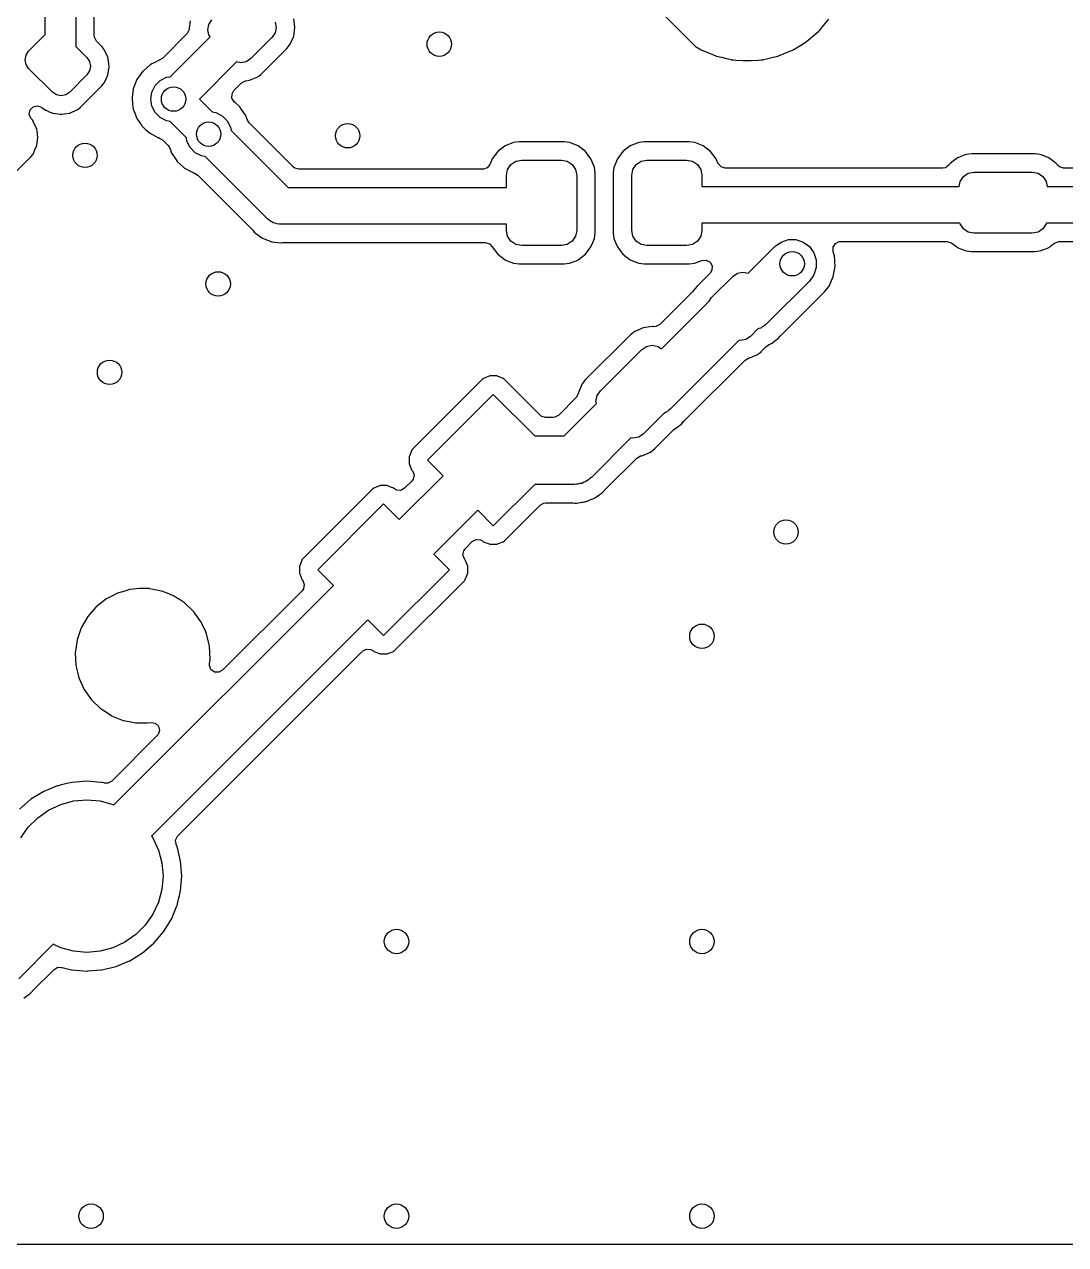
# Model space of a CAD drawing. Extents: x 4.14 to 8.85, y -5.31 to -1.77.
# Drawn here: x 5.075 to 5.746, y -5.314 to -4.527 of the extents above; entities that cross this region are included whole.
import ezdxf

# ---------------------------------------------------------------- set-up
doc = ezdxf.new("R2010")
doc.units = 0
doc.header["$MEASUREMENT"] = 0
doc.layers.add('BLACK', color=7, linetype='CONTINUOUS')

msp = doc.modelspace()

# ---------------------------------------------------------------- linework, layer by layer
at = {"layer": 'BLACK', "linetype": 'CONTINUOUS'}
for p, q in [((5.08858, -4.53309), (5.08858, -4.48949)), ((5.10827, -4.49282), (5.10827, -4.54085)), ((5.1201, -4.5339), (5.1201, -4.50399)), ((5.18201, -4.52441), (5.18139, -4.52897)), ((5.19394, -4.52663), (5.19586, -4.52376)), ((5.24946, -4.52863), (5.24869, -4.52301)), ((5.48516, -4.51825), (5.50775, -4.54084)), ((5.58919, -4.52863), (5.59373, -4.52331)), ((5.17985, -4.53278), (5.16424, -4.54839)), ((5.18011, -4.5325), (5.17985, -4.53278)), ((5.18125, -4.52995), (5.18011, -4.5325)), ((5.18139, -4.52897), (5.18125, -4.52995)), ((5.19327, -4.53002), (5.19394, -4.52663)), ((5.19394, -4.53341), (5.19327, -4.53002)), ((5.23676, -4.53202), (5.23484, -4.53489)), ((5.23676, -4.52524), (5.23743, -4.52863)), ((5.23743, -4.52863), (5.23676, -4.53202)), ((5.24869, -4.53425), (5.24946, -4.52863)), ((5.57931, -4.53773), (5.58709, -4.53109)), ((5.58709, -4.53109), (5.58751, -4.5306)), ((5.58751, -4.5306), (5.5889, -4.52897)), ((5.5889, -4.52897), (5.58919, -4.52863)), ((5.07784, -4.54383), (5.08858, -4.53309)), ((5.12021, -4.53495), (5.1201, -4.5339)), ((5.12155, -4.5374), (5.12021, -4.53495)), ((5.12511, -4.54096), (5.12155, -4.5374)), ((5.16896, -4.5604), (5.19475, -4.53461)), ((5.19475, -4.53461), (5.19394, -4.53341)), ((5.23484, -4.53489), (5.22092, -4.54881)), ((5.24434, -4.54212), (5.24644, -4.53945)), ((5.24644, -4.53945), (5.24666, -4.53894)), ((5.24666, -4.53894), (5.24746, -4.53708)), ((5.24746, -4.53708), (5.24855, -4.53456)), ((5.24855, -4.53456), (5.24869, -4.53425)), ((5.50775, -4.54084), (5.50816, -4.54109)), ((5.57384, -4.54109), (5.57912, -4.53785)), ((5.57912, -4.53785), (5.57931, -4.53773)), ((5.57912, -4.53785), (5.57912, -4.53785)), ((5.07554, -4.5494), (5.07614, -4.54639)), ((5.07614, -4.54639), (5.07784, -4.54383)), ((5.10827, -4.54085), (5.11543, -4.54801)), ((5.11543, -4.54801), (5.11713, -4.55056)), ((5.12519, -4.54107), (5.12511, -4.54096)), ((5.12588, -4.54193), (5.12519, -4.54107)), ((5.12519, -4.54107), (5.12519, -4.54107)), ((5.1264, -4.54256), (5.12588, -4.54193)), ((5.12663, -4.54285), (5.1264, -4.54256)), ((5.12868, -4.54737), (5.12663, -4.54285)), ((5.12882, -4.54767), (5.12868, -4.54737)), ((5.12896, -4.54799), (5.12882, -4.54767)), ((5.129, -4.54826), (5.12896, -4.54799)), ((5.12902, -4.5484), (5.129, -4.54826)), ((5.12942, -4.5512), (5.12902, -4.5484)), ((5.12902, -4.5484), (5.12902, -4.5484)), ((5.16424, -4.54839), (5.16246, -4.54953)), ((5.22815, -4.55832), (5.24434, -4.54212)), ((5.50816, -4.54109), (5.51141, -4.54308)), ((5.51141, -4.54308), (5.52086, -4.54699)), ((5.52086, -4.54699), (5.52108, -4.54704)), ((5.52108, -4.54704), (5.52108, -4.54704)), ((5.52108, -4.54704), (5.52434, -4.54783)), ((5.52434, -4.54783), (5.52845, -4.54881)), ((5.55355, -4.54881), (5.55766, -4.54783)), ((5.55766, -4.54783), (5.56092, -4.54704)), ((5.56092, -4.54704), (5.56114, -4.54699)), ((5.56092, -4.54704), (5.56092, -4.54704)), ((5.56114, -4.54699), (5.57059, -4.54308)), ((5.57059, -4.54308), (5.57384, -4.54109)), ((5.07614, -4.55241), (5.07554, -4.5494)), ((5.07784, -4.55497), (5.07614, -4.55241)), ((5.09315, -4.57028), (5.07784, -4.55497)), ((5.11713, -4.55056), (5.11773, -4.55358)), ((5.11773, -4.55358), (5.11713, -4.55659)), ((5.12896, -4.55916), (5.12949, -4.55547)), ((5.12945, -4.55141), (5.12942, -4.5512)), ((5.12963, -4.55265), (5.12945, -4.55141)), ((5.12949, -4.55547), (5.12971, -4.55393)), ((5.12976, -4.55358), (5.12963, -4.55265)), ((5.12971, -4.55393), (5.12976, -4.55358)), ((5.15609, -4.55274), (5.15158, -4.55668)), ((5.1562, -4.55265), (5.15609, -4.55274)), ((5.15731, -4.55208), (5.1562, -4.55265)), ((5.15871, -4.55135), (5.15731, -4.55208)), ((5.16192, -4.54969), (5.15871, -4.55135)), ((5.16221, -4.54962), (5.16192, -4.54969)), ((5.16226, -4.54961), (5.16221, -4.54962)), ((5.16221, -4.54962), (5.16221, -4.54962)), ((5.16229, -4.54959), (5.16226, -4.54961)), ((5.16246, -4.54953), (5.16229, -4.54959)), ((5.21191, -4.55086), (5.18796, -4.5748)), ((5.21465, -4.55141), (5.21191, -4.55086)), ((5.21804, -4.55073), (5.21465, -4.55141)), ((5.22092, -4.54881), (5.21804, -4.55073)), ((5.52845, -4.54881), (5.53058, -4.54933)), ((5.53058, -4.54933), (5.53058, -4.54933)), ((5.53058, -4.54933), (5.53061, -4.54933)), ((5.53061, -4.54933), (5.53061, -4.54933)), ((5.53061, -4.54933), (5.53078, -4.54937)), ((5.53078, -4.54937), (5.5308, -4.54938)), ((5.5308, -4.54938), (5.53103, -4.5494)), ((5.53103, -4.5494), (5.53103, -4.5494)), ((5.53103, -4.5494), (5.53203, -4.54948)), ((5.53203, -4.54948), (5.53366, -4.5496)), ((5.53366, -4.5496), (5.53835, -4.54997)), ((5.53835, -4.54997), (5.53835, -4.54997)), ((5.53835, -4.54997), (5.53845, -4.54998)), ((5.53845, -4.54998), (5.54355, -4.54998)), ((5.54355, -4.54998), (5.54365, -4.54997)), ((5.54365, -4.54997), (5.54834, -4.5496)), ((5.54365, -4.54997), (5.54365, -4.54997)), ((5.54834, -4.5496), (5.54997, -4.54948)), ((5.54997, -4.54948), (5.55097, -4.5494)), ((5.55097, -4.5494), (5.5512, -4.54938)), ((5.55097, -4.5494), (5.55097, -4.5494)), ((5.5512, -4.54938), (5.55122, -4.54937)), ((5.55122, -4.54937), (5.55139, -4.54933)), ((5.55139, -4.54933), (5.55139, -4.54933)), ((5.55139, -4.54933), (5.55142, -4.54933)), ((5.55142, -4.54933), (5.55355, -4.54881)), ((5.55142, -4.54933), (5.55142, -4.54933)), ((5.11543, -4.55914), (5.10429, -4.57028)), ((5.11713, -4.55659), (5.11543, -4.55914)), ((5.12511, -4.56619), (5.12663, -4.5643)), ((5.12663, -4.5643), (5.12735, -4.56272)), ((5.12735, -4.56272), (5.12832, -4.56058)), ((5.12832, -4.56058), (5.1284, -4.56041)), ((5.1284, -4.56041), (5.12896, -4.55916)), ((5.14765, -4.56214), (5.14531, -4.56814)), ((5.15135, -4.55688), (5.14765, -4.56214)), ((5.15158, -4.55668), (5.15135, -4.55688)), ((5.15932, -4.56613), (5.16258, -4.56286)), ((5.16258, -4.56286), (5.1667, -4.56076)), ((5.1667, -4.56076), (5.16896, -4.5604)), ((5.21019, -4.56931), (5.21511, -4.56439)), ((5.21511, -4.56439), (5.21756, -4.56305)), ((5.21756, -4.56305), (5.21794, -4.56298)), ((5.21794, -4.56298), (5.22027, -4.56266)), ((5.22027, -4.56266), (5.22547, -4.56041)), ((5.22547, -4.56041), (5.22584, -4.56013)), ((5.22584, -4.56013), (5.2272, -4.55906)), ((5.2272, -4.55906), (5.22801, -4.55842)), ((5.22801, -4.55842), (5.22815, -4.55832)), ((5.09571, -4.57199), (5.09315, -4.57028)), ((5.09872, -4.57259), (5.09571, -4.57199)), ((5.10173, -4.57199), (5.09872, -4.57259)), ((5.10429, -4.57028), (5.10173, -4.57199)), ((5.11678, -4.57452), (5.12511, -4.56619)), ((5.14527, -4.56844), (5.14458, -4.57367)), ((5.14531, -4.56814), (5.14527, -4.56844)), ((5.1565, -4.5748), (5.15722, -4.57024)), ((5.15722, -4.57024), (5.15932, -4.56613)), ((5.20892, -4.57415), (5.20896, -4.57135)), ((5.20896, -4.57135), (5.21019, -4.56931)), ((5.07878, -4.58178), (5.08069, -4.57974)), ((5.08069, -4.57974), (5.0834, -4.57905)), ((5.0834, -4.57905), (5.08605, -4.57993)), ((5.08605, -4.57993), (5.08632, -4.58014)), ((5.08632, -4.58014), (5.088, -4.58148)), ((5.10973, -4.58125), (5.11134, -4.57996)), ((5.11134, -4.57996), (5.11678, -4.57452)), ((5.14458, -4.57367), (5.14447, -4.57452)), ((5.14447, -4.57452), (5.14451, -4.57487)), ((5.14451, -4.57487), (5.14508, -4.58006)), ((5.14508, -4.58006), (5.14518, -4.58092)), ((5.15722, -4.57937), (5.1565, -4.5748)), ((5.15932, -4.58348), (5.15722, -4.57937)), ((5.18796, -4.5748), (5.1962, -4.58304)), ((5.2104, -4.57652), (5.20892, -4.57415)), ((5.21111, -4.57716), (5.2104, -4.57652)), ((5.21349, -4.57927), (5.21111, -4.57716)), ((5.21111, -4.57716), (5.21111, -4.57716)), ((5.21381, -4.57956), (5.21349, -4.57927)), ((5.21399, -4.57972), (5.21381, -4.57956)), ((5.21416, -4.57997), (5.21399, -4.57972)), ((5.21419, -4.58002), (5.21416, -4.57997)), ((5.21416, -4.57997), (5.21416, -4.57997)), ((5.21429, -4.58016), (5.21419, -4.58002)), ((5.21663, -4.58357), (5.21429, -4.58016)), ((5.07828, -4.58453), (5.07878, -4.58178)), ((5.07935, -4.58711), (5.07828, -4.58453)), ((5.08009, -4.58804), (5.07935, -4.58711)), ((5.08069, -4.58878), (5.08009, -4.58804)), ((5.088, -4.58148), (5.08828, -4.58161)), ((5.08828, -4.58161), (5.08828, -4.58161)), ((5.08828, -4.58161), (5.08885, -4.58187)), ((5.08885, -4.58187), (5.08885, -4.58187)), ((5.08885, -4.58187), (5.08908, -4.58198)), ((5.08908, -4.58198), (5.09072, -4.58272)), ((5.09072, -4.58272), (5.09313, -4.58382)), ((5.09313, -4.58382), (5.09348, -4.58387)), ((5.09348, -4.58387), (5.09348, -4.58387)), ((5.09348, -4.58387), (5.09355, -4.58388)), ((5.09355, -4.58388), (5.09355, -4.58388)), ((5.09355, -4.58388), (5.09809, -4.58453)), ((5.09809, -4.58453), (5.09837, -4.58457)), ((5.09837, -4.58457), (5.09872, -4.58462)), ((5.09872, -4.58462), (5.09914, -4.58456)), ((5.09914, -4.58456), (5.1039, -4.58388)), ((5.1039, -4.58388), (5.10396, -4.58387)), ((5.1039, -4.58388), (5.1039, -4.58388)), ((5.10396, -4.58387), (5.10431, -4.58382)), ((5.10396, -4.58387), (5.10396, -4.58387)), ((5.10431, -4.58382), (5.10645, -4.58285)), ((5.10645, -4.58285), (5.10671, -4.58273)), ((5.10671, -4.58273), (5.10945, -4.58148)), ((5.10945, -4.58148), (5.10973, -4.58125)), ((5.14518, -4.58092), (5.1453, -4.58125)), ((5.1453, -4.58125), (5.1453, -4.58125)), ((5.1453, -4.58125), (5.14645, -4.58438)), ((5.14645, -4.58438), (5.14712, -4.58622)), ((5.14712, -4.58622), (5.14739, -4.58697)), ((5.14739, -4.58697), (5.14755, -4.5872)), ((5.14755, -4.5872), (5.14759, -4.58726)), ((5.14759, -4.58726), (5.15058, -4.59171)), ((5.16258, -4.58675), (5.15932, -4.58348)), ((5.1667, -4.58884), (5.16258, -4.58675)), ((5.1962, -4.58304), (5.19846, -4.5834)), ((5.19846, -4.5834), (5.20258, -4.5855)), ((5.20258, -4.5855), (5.20584, -4.58876)), ((5.21746, -4.58476), (5.21663, -4.58357)), ((5.21764, -4.58503), (5.21746, -4.58476)), ((5.21798, -4.58592), (5.21764, -4.58503)), ((5.21891, -4.5884), (5.21798, -4.58592)), ((5.08082, -4.58907), (5.08069, -4.58878)), ((5.08108, -4.58964), (5.08082, -4.58907)), ((5.08082, -4.58907), (5.08082, -4.58907)), ((5.0828, -4.59341), (5.08108, -4.58964)), ((5.08108, -4.58964), (5.08108, -4.58964)), ((5.08303, -4.59392), (5.0828, -4.59341)), ((5.08308, -4.59426), (5.08303, -4.59392)), ((5.08309, -4.59434), (5.08308, -4.59426)), ((5.08324, -4.59536), (5.08309, -4.59434)), ((5.08309, -4.59434), (5.08309, -4.59434)), ((5.08357, -4.59769), (5.08324, -4.59536)), ((5.15058, -4.59171), (5.15081, -4.59206)), ((5.15081, -4.59206), (5.15081, -4.59206)), ((5.15081, -4.59206), (5.15091, -4.59221)), ((5.15091, -4.59221), (5.15098, -4.59231)), ((5.15098, -4.59231), (5.15124, -4.59255)), ((5.15124, -4.59255), (5.15124, -4.59255)), ((5.15124, -4.59255), (5.15345, -4.59456)), ((5.15345, -4.59456), (5.15434, -4.59536)), ((5.15434, -4.59536), (5.15574, -4.59664)), ((5.16896, -4.5892), (5.1667, -4.58884)), ((5.1795, -4.59975), (5.16896, -4.5892)), ((5.20584, -4.58876), (5.20794, -4.59288)), ((5.20794, -4.59288), (5.2083, -4.59514)), ((5.2083, -4.59514), (5.24505, -4.63189)), ((5.22005, -4.59015), (5.21891, -4.5884)), ((5.2485, -4.61861), (5.22005, -4.59015)), ((5.08311, -4.60456), (5.08378, -4.59986)), ((5.08383, -4.59951), (5.08357, -4.59769)), ((5.08378, -4.59986), (5.08383, -4.59951)), ((5.15574, -4.59664), (5.15768, -4.59769)), ((5.15768, -4.59769), (5.16113, -4.59957)), ((5.16113, -4.59957), (5.16114, -4.59957)), ((5.16114, -4.59957), (5.1614, -4.59971)), ((5.1614, -4.59971), (5.16169, -4.59979)), ((5.16169, -4.59979), (5.16169, -4.59979)), ((5.16169, -4.59979), (5.16191, -4.59985)), ((5.16191, -4.59985), (5.16204, -4.59992)), ((5.16204, -4.59992), (5.16207, -4.59993)), ((5.16207, -4.59993), (5.16207, -4.59994)), ((5.16207, -4.59994), (5.16416, -4.60114)), ((5.16416, -4.60114), (5.16775, -4.60473)), ((5.17986, -4.602), (5.1795, -4.59975)), ((5.18195, -4.60612), (5.17986, -4.602)), ((5.38882, -4.60342), (5.38493, -4.60496)), ((5.38932, -4.60322), (5.38882, -4.60342)), ((5.39045, -4.60277), (5.38932, -4.60322)), ((5.39399, -4.60234), (5.39045, -4.60277)), ((5.42294, -4.60234), (5.39399, -4.60234)), ((5.42648, -4.60277), (5.42294, -4.60234)), ((5.432, -4.60496), (5.42648, -4.60277)), ((5.47116, -4.60277), (5.46564, -4.60496)), ((5.47469, -4.60234), (5.47116, -4.60277)), ((5.50365, -4.60234), (5.47469, -4.60234)), ((5.50719, -4.60277), (5.50365, -4.60234)), ((5.51271, -4.60496), (5.50719, -4.60277)), ((5.07918, -4.61212), (5.08069, -4.61024)), ((5.08069, -4.61024), (5.08112, -4.6093)), ((5.08112, -4.6093), (5.08156, -4.60834)), ((5.08156, -4.60834), (5.08171, -4.608)), ((5.08171, -4.608), (5.083, -4.60517)), ((5.083, -4.60517), (5.08303, -4.6051)), ((5.08303, -4.6051), (5.08308, -4.60476)), ((5.08308, -4.60476), (5.0831, -4.60459)), ((5.0831, -4.60459), (5.08311, -4.60456)), ((5.16775, -4.60473), (5.1689, -4.60653)), ((5.1689, -4.60653), (5.16897, -4.60672)), ((5.16897, -4.60672), (5.16906, -4.60695)), ((5.16906, -4.60695), (5.16946, -4.60806)), ((5.16946, -4.60806), (5.16957, -4.60834)), ((5.16957, -4.60834), (5.17003, -4.6096)), ((5.17003, -4.6096), (5.17019, -4.60985)), ((5.17019, -4.60985), (5.17019, -4.60985)), ((5.17019, -4.60985), (5.17072, -4.61064)), ((5.17072, -4.61064), (5.17293, -4.61392)), ((5.18522, -4.60939), (5.18195, -4.60612)), ((5.18934, -4.61148), (5.18522, -4.60939)), ((5.19159, -4.61184), (5.18934, -4.61148)), ((5.3802, -4.60855), (5.37661, -4.61328)), ((5.38493, -4.60496), (5.3802, -4.60855)), ((5.43673, -4.60855), (5.432, -4.60496)), ((5.44032, -4.61328), (5.43673, -4.60855)), ((5.46091, -4.60855), (5.45732, -4.61328)), ((5.46564, -4.60496), (5.46091, -4.60855)), ((5.51744, -4.60855), (5.51271, -4.60496)), ((5.52103, -4.61328), (5.51744, -4.60855)), ((5.68092, -4.61097), (5.67912, -4.61168)), ((5.68208, -4.61051), (5.68092, -4.61097)), ((5.68562, -4.61008), (5.68208, -4.61051)), ((5.72638, -4.61008), (5.68562, -4.61008)), ((5.72992, -4.61051), (5.72638, -4.61008)), ((5.73108, -4.61097), (5.72992, -4.61051)), ((5.73288, -4.61168), (5.73108, -4.61097)), ((5.0654, -4.6259), (5.07918, -4.61212)), ((5.17293, -4.61392), (5.17362, -4.61495)), ((5.17362, -4.61495), (5.17388, -4.61518)), ((5.17388, -4.61518), (5.17388, -4.61518)), ((5.17388, -4.61518), (5.17579, -4.61692)), ((5.17579, -4.61692), (5.17764, -4.61861)), ((5.17764, -4.61861), (5.17838, -4.61928)), ((5.17838, -4.61928), (5.1808, -4.62059)), ((5.23181, -4.65205), (5.19159, -4.61184)), ((5.24932, -4.61927), (5.2485, -4.61861)), ((5.252, -4.62006), (5.24932, -4.61927)), ((5.37345, -4.61913), (5.37093, -4.61994)), ((5.37517, -4.61692), (5.37345, -4.61913)), ((5.37535, -4.61645), (5.37517, -4.61692)), ((5.37661, -4.61328), (5.37535, -4.61645)), ((5.38658, -4.62025), (5.38871, -4.61706)), ((5.38871, -4.61706), (5.3919, -4.61492)), ((5.3919, -4.61492), (5.39567, -4.61417)), ((5.39567, -4.61417), (5.42126, -4.61417)), ((5.42126, -4.61417), (5.42503, -4.61492)), ((5.42503, -4.61492), (5.42822, -4.61706)), ((5.42822, -4.61706), (5.43035, -4.62025)), ((5.44251, -4.6188), (5.44032, -4.61328)), ((5.44293, -4.62233), (5.44251, -4.6188)), ((5.45513, -4.6188), (5.4547, -4.62233)), ((5.45521, -4.61861), (5.45513, -4.6188)), ((5.45529, -4.61841), (5.45521, -4.61861)), ((5.45668, -4.61489), (5.45529, -4.61841)), ((5.45732, -4.61328), (5.45668, -4.61489)), ((5.46728, -4.62025), (5.46942, -4.61706)), ((5.46942, -4.61706), (5.47261, -4.61492)), ((5.47261, -4.61492), (5.47638, -4.61417)), ((5.47638, -4.61417), (5.50197, -4.61417)), ((5.50197, -4.61417), (5.50574, -4.61492)), ((5.50574, -4.61492), (5.50893, -4.61706)), ((5.50893, -4.61706), (5.51106, -4.62025)), ((5.52197, -4.61565), (5.52103, -4.61328)), ((5.52214, -4.61608), (5.52197, -4.61565)), ((5.52197, -4.61565), (5.52197, -4.61565)), ((5.5222, -4.61622), (5.52214, -4.61608)), ((5.52232, -4.61637), (5.5222, -4.61622)), ((5.52234, -4.61643), (5.52232, -4.61637)), ((5.52245, -4.61653), (5.52234, -4.61643)), ((5.52413, -4.61857), (5.52245, -4.61653)), ((5.52681, -4.61936), (5.52413, -4.61857)), ((5.66704, -4.61936), (5.52681, -4.61936)), ((5.66874, -4.61906), (5.66704, -4.61936)), ((5.67099, -4.6174), (5.66874, -4.61906)), ((5.67126, -4.61704), (5.67099, -4.6174)), ((5.67159, -4.61661), (5.67126, -4.61704)), ((5.67126, -4.61704), (5.67126, -4.61704)), ((5.67183, -4.61629), (5.67159, -4.61661)), ((5.67656, -4.6127), (5.67183, -4.61629)), ((5.6778, -4.6122), (5.67656, -4.6127)), ((5.67912, -4.61168), (5.6778, -4.6122)), ((5.7342, -4.6122), (5.73288, -4.61168)), ((5.73544, -4.6127), (5.7342, -4.6122)), ((5.74017, -4.61629), (5.73544, -4.6127)), ((5.74041, -4.61661), (5.74017, -4.61629)), ((5.74074, -4.61704), (5.74041, -4.61661)), ((5.74101, -4.6174), (5.74074, -4.61704)), ((5.74074, -4.61704), (5.74074, -4.61704)), ((5.74228, -4.61857), (5.74101, -4.6174)), ((5.74496, -4.61936), (5.74228, -4.61857)), ((5.78599, -4.61936), (5.74496, -4.61936)), ((5.1808, -4.62059), (5.18377, -4.62221)), ((5.18377, -4.62221), (5.18377, -4.62221)), ((5.18377, -4.62221), (5.18404, -4.62235)), ((5.18404, -4.62235), (5.18433, -4.62243)), ((5.18433, -4.62243), (5.18433, -4.62243)), ((5.18433, -4.62243), (5.18455, -4.62248)), ((5.18455, -4.62248), (5.18468, -4.62256)), ((5.18468, -4.62256), (5.18471, -4.62257)), ((5.18471, -4.62257), (5.1847, -4.62257)), ((5.1847, -4.62257), (5.1868, -4.62377)), ((5.1868, -4.62377), (5.22211, -4.65909)), ((5.37055, -4.62006), (5.252, -4.62006)), ((5.37073, -4.62), (5.37055, -4.62006)), ((5.37079, -4.62), (5.37073, -4.62)), ((5.37093, -4.61994), (5.37079, -4.62)), ((5.38583, -4.62402), (5.38658, -4.62025)), ((5.38583, -4.63189), (5.38583, -4.62402)), ((5.43035, -4.62025), (5.4311, -4.62402)), ((5.4311, -4.62402), (5.4311, -4.65945)), ((5.44293, -4.66113), (5.44293, -4.62233)), ((5.4547, -4.62233), (5.4547, -4.66113)), ((5.46654, -4.62402), (5.46728, -4.62025)), ((5.46654, -4.65945), (5.46654, -4.62402)), ((5.51106, -4.62025), (5.51181, -4.62402)), ((5.51181, -4.62402), (5.51181, -4.63119)), ((5.67821, -4.62799), (5.68034, -4.6248)), ((5.68034, -4.6248), (5.68353, -4.62266)), ((5.68353, -4.62266), (5.6873, -4.62191)), ((5.6873, -4.62191), (5.7247, -4.62191)), ((5.7247, -4.62191), (5.72847, -4.62266)), ((5.72847, -4.62266), (5.73166, -4.6248)), ((5.73166, -4.6248), (5.73379, -4.62799)), ((5.24505, -4.63189), (5.38583, -4.63189)), ((5.51181, -4.63119), (5.67757, -4.63119)), ((5.67757, -4.63119), (5.67821, -4.62799)), ((5.73379, -4.62799), (5.73443, -4.63119)), ((5.73443, -4.63119), (5.80026, -4.63119)), ((5.23289, -4.65279), (5.23181, -4.65205)), ((5.23385, -4.65368), (5.23289, -4.65279)), ((5.23465, -4.65401), (5.23385, -4.65368)), ((5.23537, -4.6545), (5.23465, -4.65401)), ((5.23665, -4.6548), (5.23537, -4.6545)), ((5.23786, -4.65529), (5.23665, -4.6548)), ((5.23928, -4.65543), (5.23786, -4.65529)), ((5.23958, -4.6555), (5.23928, -4.65543)), ((5.23976, -4.65547), (5.23958, -4.6555)), ((5.24016, -4.65551), (5.23976, -4.65547)), ((5.38583, -4.65551), (5.24016, -4.65551)), ((5.38583, -4.65945), (5.38583, -4.65551)), ((5.67813, -4.65481), (5.51181, -4.65481)), ((5.51181, -4.65481), (5.51181, -4.65945)), ((5.67821, -4.65521), (5.67813, -4.65481)), ((5.68034, -4.6584), (5.67821, -4.65521)), ((5.68353, -4.66053), (5.68034, -4.6584)), ((5.73166, -4.6584), (5.72847, -4.66053)), ((5.73379, -4.65521), (5.73166, -4.6584)), ((5.73387, -4.65481), (5.73379, -4.65521)), ((5.80515, -4.65481), (5.73387, -4.65481)), ((5.22211, -4.65909), (5.22254, -4.65958)), ((5.22254, -4.65958), (5.22258, -4.65963)), ((5.22258, -4.65963), (5.22258, -4.65963)), ((5.22258, -4.65963), (5.2233, -4.66056)), ((5.2233, -4.66056), (5.22732, -4.66365)), ((5.22732, -4.66365), (5.22823, -4.66435)), ((5.22823, -4.66435), (5.23065, -4.66535)), ((5.23065, -4.66535), (5.2324, -4.66608)), ((5.2324, -4.66608), (5.23399, -4.66673)), ((5.23399, -4.66673), (5.23431, -4.66678)), ((5.38658, -4.66322), (5.38583, -4.65945)), ((5.38871, -4.66641), (5.38658, -4.66322)), ((5.3919, -4.66854), (5.38871, -4.66641)), ((5.42822, -4.66641), (5.42503, -4.66854)), ((5.43035, -4.66322), (5.42822, -4.66641)), ((5.4311, -4.65945), (5.43035, -4.66322)), ((5.4415, -4.66721), (5.44206, -4.66578)), ((5.44206, -4.66578), (5.44251, -4.66467)), ((5.44251, -4.66467), (5.44293, -4.66113)), ((5.4547, -4.66113), (5.45513, -4.66467)), ((5.45513, -4.66467), (5.45557, -4.66578)), ((5.45557, -4.66578), (5.45614, -4.66721)), ((5.46728, -4.66322), (5.46654, -4.65945)), ((5.46942, -4.66641), (5.46728, -4.66322)), ((5.47261, -4.66854), (5.46942, -4.66641)), ((5.50893, -4.66641), (5.50574, -4.66854)), ((5.51106, -4.66322), (5.50893, -4.66641)), ((5.51181, -4.65945), (5.51106, -4.66322)), ((5.56285, -4.66697), (5.56754, -4.66545)), ((5.56754, -4.66545), (5.57246, -4.66545)), ((5.57246, -4.66545), (5.57715, -4.66697)), ((5.59786, -4.6679), (5.60039, -4.6667)), ((5.60039, -4.6667), (5.60115, -4.66664)), ((5.60115, -4.66664), (5.66981, -4.66664)), ((5.66981, -4.66664), (5.67249, -4.66743)), ((5.6873, -4.66128), (5.68353, -4.66053)), ((5.7247, -4.66128), (5.6873, -4.66128)), ((5.72847, -4.66053), (5.7247, -4.66128)), ((5.73919, -4.66765), (5.74181, -4.66666)), ((5.74181, -4.66666), (5.74219, -4.66664)), ((5.74219, -4.66664), (5.80328, -4.66664)), ((5.23431, -4.66678), (5.23483, -4.66685)), ((5.23483, -4.66685), (5.24016, -4.66755)), ((5.24016, -4.66755), (5.24048, -4.6675)), ((5.24048, -4.6675), (5.24138, -4.66738)), ((5.24138, -4.66738), (5.24203, -4.66734)), ((5.24203, -4.66734), (5.37216, -4.66734)), ((5.37216, -4.66734), (5.37484, -4.66813)), ((5.37484, -4.66813), (5.37648, -4.66987)), ((5.37648, -4.66987), (5.37649, -4.66987)), ((5.37649, -4.66987), (5.37661, -4.67019)), ((5.37661, -4.67019), (5.3802, -4.67492)), ((5.39567, -4.66929), (5.3919, -4.66854)), ((5.42126, -4.66929), (5.39567, -4.66929)), ((5.42503, -4.66854), (5.42126, -4.66929)), ((5.43673, -4.67492), (5.44032, -4.67019)), ((5.44032, -4.67019), (5.4415, -4.66721)), ((5.45614, -4.66721), (5.45732, -4.67019)), ((5.45732, -4.67019), (5.46091, -4.67492)), ((5.47638, -4.66929), (5.47261, -4.66854)), ((5.50197, -4.66929), (5.47638, -4.66929)), ((5.50574, -4.66854), (5.50197, -4.66929)), ((5.54165, -4.68708), (5.55886, -4.66986)), ((5.55886, -4.66986), (5.56285, -4.66697)), ((5.57715, -4.66697), (5.58114, -4.66986)), ((5.58114, -4.66986), (5.58403, -4.67385)), ((5.58403, -4.67385), (5.58555, -4.67854)), ((5.59638, -4.67027), (5.59786, -4.6679)), ((5.59641, -4.67306), (5.59638, -4.67027)), ((5.59734, -4.67608), (5.59641, -4.67306)), ((5.67249, -4.66743), (5.67281, -4.66765)), ((5.67281, -4.66765), (5.67522, -4.66948)), ((5.67522, -4.66948), (5.67624, -4.67026)), ((5.67624, -4.67026), (5.67624, -4.67026)), ((5.67624, -4.67026), (5.67649, -4.67045)), ((5.67649, -4.67045), (5.67656, -4.6705)), ((5.67656, -4.6705), (5.67742, -4.67084)), ((5.67742, -4.67084), (5.68208, -4.67269)), ((5.68208, -4.67269), (5.68562, -4.67311)), ((5.68562, -4.67311), (5.72638, -4.67311)), ((5.72638, -4.67311), (5.72992, -4.67269)), ((5.72992, -4.67269), (5.73458, -4.67084)), ((5.73458, -4.67084), (5.73544, -4.6705)), ((5.73544, -4.6705), (5.73551, -4.67045)), ((5.73551, -4.67045), (5.73576, -4.67026)), ((5.73576, -4.67026), (5.73678, -4.66948)), ((5.73576, -4.67026), (5.73576, -4.67026)), ((5.73678, -4.66948), (5.73919, -4.66765)), ((5.3802, -4.67492), (5.38493, -4.67851)), ((5.38493, -4.67851), (5.38626, -4.67903)), ((5.38626, -4.67903), (5.39045, -4.68069)), ((5.39045, -4.68069), (5.39399, -4.68112)), ((5.39399, -4.68112), (5.42294, -4.68112)), ((5.42294, -4.68112), (5.42648, -4.68069)), ((5.42648, -4.68069), (5.43067, -4.67903)), ((5.43067, -4.67903), (5.432, -4.67851)), ((5.432, -4.67851), (5.43673, -4.67492)), ((5.46091, -4.67492), (5.46564, -4.67851)), ((5.46564, -4.67851), (5.46697, -4.67903)), ((5.46697, -4.67903), (5.47116, -4.68069)), ((5.47116, -4.68069), (5.47469, -4.68112)), ((5.47469, -4.68112), (5.50365, -4.68112)), ((5.50365, -4.68112), (5.50719, -4.68069)), ((5.50719, -4.68069), (5.50773, -4.68048)), ((5.50773, -4.68048), (5.5118, -4.67887)), ((5.50773, -4.68048), (5.50773, -4.68048)), ((5.5118, -4.67887), (5.51458, -4.67861)), ((5.51458, -4.67861), (5.51706, -4.6799)), ((5.51706, -4.6799), (5.51845, -4.68233)), ((5.51845, -4.68233), (5.5183, -4.68512)), ((5.58555, -4.67854), (5.58555, -4.68346)), ((5.59749, -4.67861), (5.59734, -4.67608)), ((5.59753, -4.67931), (5.59749, -4.67861)), ((5.59773, -4.68274), (5.59753, -4.67931)), ((5.51713, -4.68699), (5.51257, -4.69155)), ((5.5183, -4.68512), (5.51713, -4.68699)), ((5.51799, -4.70286), (5.53191, -4.68894)), ((5.53191, -4.68894), (5.53479, -4.68702)), ((5.53479, -4.68702), (5.53818, -4.68634)), ((5.53818, -4.68634), (5.54157, -4.68702)), ((5.54157, -4.68702), (5.54165, -4.68708)), ((5.58403, -4.68815), (5.58114, -4.69214)), ((5.58555, -4.68346), (5.58403, -4.68815)), ((5.59376, -4.69539), (5.59651, -4.68931)), ((5.59651, -4.68931), (5.59773, -4.68274)), ((5.50849, -4.69563), (5.50639, -4.6983)), ((5.51125, -4.69287), (5.50849, -4.69563)), ((5.51257, -4.69155), (5.51125, -4.69287)), ((5.58114, -4.69214), (5.55371, -4.71956)), ((5.59068, -4.69932), (5.59295, -4.69643)), ((5.59295, -4.69643), (5.59353, -4.69568)), ((5.59353, -4.69568), (5.59376, -4.69539)), ((5.50585, -4.699), (5.48467, -4.72018)), ((5.48581, -4.73577), (5.51653, -4.70505)), ((5.50639, -4.6983), (5.50585, -4.699)), ((5.50639, -4.6983), (5.50639, -4.6983)), ((5.51653, -4.70505), (5.51799, -4.70286)), ((5.56276, -4.72725), (5.59058, -4.69942)), ((5.59058, -4.69942), (5.59068, -4.69932)), ((5.47982, -4.72149), (5.47393, -4.7223)), ((5.48021, -4.72155), (5.47982, -4.72149)), ((5.48049, -4.72159), (5.48021, -4.72155)), ((5.48021, -4.72155), (5.48021, -4.72155)), ((5.48222, -4.72152), (5.48049, -4.72159)), ((5.48467, -4.72018), (5.48222, -4.72152)), ((5.55073, -4.72173), (5.54972, -4.72246)), ((5.55183, -4.72117), (5.55073, -4.72173)), ((5.55271, -4.72029), (5.55183, -4.72117)), ((5.55371, -4.71956), (5.55271, -4.72029)), ((5.46568, -4.72685), (5.43685, -4.75568)), ((5.46848, -4.72466), (5.46568, -4.72685)), ((5.47393, -4.7223), (5.46848, -4.72466)), ((5.54305, -4.72791), (5.54017, -4.72983)), ((5.54768, -4.72328), (5.54305, -4.72791)), ((5.54855, -4.72284), (5.54768, -4.72328)), ((5.54972, -4.72246), (5.54855, -4.72284)), ((5.55963, -4.73017), (5.56095, -4.72926)), ((5.56095, -4.72926), (5.56254, -4.72747)), ((5.56254, -4.72747), (5.56256, -4.72745)), ((5.56256, -4.72745), (5.56276, -4.72725)), ((5.44641, -4.76286), (5.47286, -4.73641)), ((5.47286, -4.73641), (5.47605, -4.73428)), ((5.47605, -4.73428), (5.47982, -4.73353)), ((5.47982, -4.73353), (5.48358, -4.73428)), ((5.48358, -4.73428), (5.48581, -4.73577)), ((5.53581, -4.73031), (5.49143, -4.77469)), ((5.53678, -4.73051), (5.53581, -4.73031)), ((5.54017, -4.72983), (5.53678, -4.73051)), ((5.54822, -4.73902), (5.55014, -4.73752)), ((5.55014, -4.73752), (5.55028, -4.73741)), ((5.55014, -4.73752), (5.55014, -4.73752)), ((5.55028, -4.73741), (5.55327, -4.73442)), ((5.55327, -4.73442), (5.55341, -4.73429)), ((5.55327, -4.73442), (5.55327, -4.73442)), ((5.55341, -4.73429), (5.55482, -4.73337)), ((5.5548, -4.73333), (5.55512, -4.73317)), ((5.55482, -4.73337), (5.5548, -4.73333)), ((5.55512, -4.73317), (5.55545, -4.73304)), ((5.55545, -4.73304), (5.55569, -4.73288)), ((5.55569, -4.73288), (5.55574, -4.73284)), ((5.55569, -4.73288), (5.55569, -4.73288)), ((5.55574, -4.73284), (5.55603, -4.73269)), ((5.55603, -4.73269), (5.55611, -4.73265)), ((5.55611, -4.73265), (5.55639, -4.73248)), ((5.55639, -4.73248), (5.55672, -4.73234)), ((5.55672, -4.73234), (5.557, -4.73212)), ((5.557, -4.73212), (5.55867, -4.73084)), ((5.557, -4.73212), (5.557, -4.73212)), ((5.55867, -4.73084), (5.55869, -4.73082)), ((5.55867, -4.73084), (5.55867, -4.73084)), ((5.55869, -4.73082), (5.5589, -4.73067)), ((5.5589, -4.73067), (5.55892, -4.73066)), ((5.55892, -4.73066), (5.55963, -4.73017)), ((5.55892, -4.73066), (5.55892, -4.73066)), ((5.50048, -4.78237), (5.53973, -4.74312)), ((5.53973, -4.74312), (5.5419, -4.74185)), ((5.5419, -4.74185), (5.54206, -4.74181)), ((5.54206, -4.74181), (5.5421, -4.7418)), ((5.5421, -4.7418), (5.5424, -4.74176)), ((5.5421, -4.7418), (5.5421, -4.7418)), ((5.5424, -4.74176), (5.54277, -4.7416)), ((5.54277, -4.7416), (5.5476, -4.73951)), ((5.5476, -4.73951), (5.54822, -4.73902)), ((5.37023, -4.75561), (5.32532, -4.80052)), ((5.37075, -4.7552), (5.37023, -4.75561)), ((5.37103, -4.75498), (5.37075, -4.7552)), ((5.37138, -4.75484), (5.37103, -4.75498)), ((5.37471, -4.75355), (5.37138, -4.75484)), ((5.37514, -4.75339), (5.37471, -4.75355)), ((5.37471, -4.75355), (5.37471, -4.75355)), ((5.37735, -4.75339), (5.37514, -4.75339)), ((5.37827, -4.75339), (5.37735, -4.75339)), ((5.37955, -4.75338), (5.37827, -4.75339)), ((5.37998, -4.75355), (5.37955, -4.75338)), ((5.38366, -4.75497), (5.37998, -4.75355)), ((5.37998, -4.75355), (5.37998, -4.75355)), ((5.38436, -4.75552), (5.38366, -4.75497)), ((5.38448, -4.75561), (5.38436, -4.75552)), ((5.40748, -4.77861), (5.38448, -4.75561)), ((5.43466, -4.75848), (5.4323, -4.76393)), ((5.43685, -4.75568), (5.43466, -4.75848)), ((5.33493, -4.80764), (5.37736, -4.76522)), ((5.37736, -4.76522), (5.40403, -4.7919)), ((5.43082, -4.76728), (5.41949, -4.77861)), ((5.43108, -4.767), (5.43082, -4.76728)), ((5.43211, -4.76471), (5.43108, -4.767)), ((5.43214, -4.76472), (5.43211, -4.76471)), ((5.43218, -4.76455), (5.43214, -4.76472)), ((5.43223, -4.76445), (5.43218, -4.76455)), ((5.4323, -4.76393), (5.43223, -4.76445)), ((5.44353, -4.76982), (5.44428, -4.76605)), ((5.44428, -4.76605), (5.44641, -4.76286)), ((5.42294, -4.7919), (5.44377, -4.77106)), ((5.44377, -4.77106), (5.44353, -4.76982)), ((5.48845, -4.77686), (5.48745, -4.77758)), ((5.48955, -4.77629), (5.48845, -4.77686)), ((5.49043, -4.77542), (5.48955, -4.77629)), ((5.49143, -4.77469), (5.49043, -4.77542)), ((5.40831, -4.77928), (5.40748, -4.77861)), ((5.41099, -4.78007), (5.40831, -4.77928)), ((5.41598, -4.78007), (5.41099, -4.78007)), ((5.41704, -4.77995), (5.41598, -4.78007)), ((5.41949, -4.77861), (5.41704, -4.77995)), ((5.48732, -4.77763), (5.47425, -4.7907)), ((5.48745, -4.77758), (5.48732, -4.77763)), ((5.49664, -4.78579), (5.49867, -4.78439)), ((5.49867, -4.78439), (5.50026, -4.7826)), ((5.50026, -4.7826), (5.50028, -4.78258)), ((5.50026, -4.7826), (5.50026, -4.7826)), ((5.50028, -4.78258), (5.50048, -4.78237)), ((5.40403, -4.7919), (5.42294, -4.7919)), ((5.47425, -4.7907), (5.47106, -4.79283)), ((5.48142, -4.80025), (5.49354, -4.78814)), ((5.49354, -4.78814), (5.49436, -4.7875)), ((5.49436, -4.7875), (5.49444, -4.78747)), ((5.49444, -4.78747), (5.49641, -4.78595)), ((5.49641, -4.78595), (5.49662, -4.7858)), ((5.49662, -4.7858), (5.49664, -4.78579)), ((5.49664, -4.78579), (5.49664, -4.78579)), ((5.32532, -4.80052), (5.32507, -4.80084)), ((5.46605, -4.79333), (5.4406, -4.81878)), ((5.46729, -4.79358), (5.46605, -4.79333)), ((5.47106, -4.79283), (5.46729, -4.79358)), ((5.47862, -4.80245), (5.48142, -4.80025)), ((5.32345, -4.80452), (5.32309, -4.80545)), ((5.32309, -4.80545), (5.3231, -4.80986)), ((5.32454, -4.80169), (5.32345, -4.80452)), ((5.32468, -4.80134), (5.32454, -4.80169)), ((5.32502, -4.80091), (5.32468, -4.80134)), ((5.32507, -4.80084), (5.32502, -4.80091)), ((5.34501, -4.81772), (5.33493, -4.80764)), ((5.44964, -4.82647), (5.46982, -4.80628)), ((5.46982, -4.80628), (5.47228, -4.80495)), ((5.47228, -4.80495), (5.47266, -4.80488)), ((5.47266, -4.80488), (5.47278, -4.80486)), ((5.47278, -4.80486), (5.47317, -4.80481)), ((5.47278, -4.80486), (5.47278, -4.80486)), ((5.47317, -4.80481), (5.47862, -4.80245)), ((5.3231, -4.80986), (5.32469, -4.81397)), ((5.32469, -4.81397), (5.32496, -4.81431)), ((5.32496, -4.81431), (5.32519, -4.8146)), ((5.32519, -4.8146), (5.32624, -4.8172)), ((5.30443, -4.8241), (5.304, -4.82426)), ((5.30664, -4.8241), (5.30443, -4.8241)), ((5.30756, -4.8241), (5.30664, -4.8241)), ((5.30884, -4.82409), (5.30756, -4.8241)), ((5.30927, -4.82426), (5.30884, -4.82409)), ((5.31672, -4.84601), (5.34501, -4.81772)), ((5.32481, -4.82119), (5.32019, -4.82581)), ((5.32572, -4.81994), (5.32481, -4.82119)), ((5.32624, -4.8172), (5.32572, -4.81994)), ((5.40403, -4.82339), (5.37736, -4.85007)), ((5.42946, -4.82339), (5.40403, -4.82339)), ((5.43069, -4.8232), (5.42946, -4.82339)), ((5.43193, -4.8232), (5.43069, -4.8232)), ((5.4331, -4.82282), (5.43193, -4.8232)), ((5.43433, -4.82262), (5.4331, -4.82282)), ((5.43543, -4.82206), (5.43433, -4.82262)), ((5.43661, -4.82168), (5.43543, -4.82206)), ((5.43761, -4.82095), (5.43661, -4.82168)), ((5.43872, -4.82039), (5.43761, -4.82095)), ((5.43959, -4.81951), (5.43872, -4.82039)), ((5.4406, -4.81878), (5.43959, -4.81951)), ((5.29952, -4.82632), (5.25461, -4.87123)), ((5.30032, -4.82569), (5.29952, -4.82632)), ((5.304, -4.82426), (5.30032, -4.82569)), ((5.304, -4.82426), (5.304, -4.82426)), ((5.31181, -4.82524), (5.30927, -4.82426)), ((5.30927, -4.82426), (5.30927, -4.82426)), ((5.3126, -4.82554), (5.31181, -4.82524)), ((5.31295, -4.82568), (5.3126, -4.82554)), ((5.31361, -4.8262), (5.31295, -4.82568)), ((5.31495, -4.82695), (5.31361, -4.8262)), ((5.31774, -4.82715), (5.31495, -4.82695)), ((5.32019, -4.82581), (5.31774, -4.82715)), ((5.44262, -4.83206), (5.44292, -4.83191)), ((5.44292, -4.83191), (5.443, -4.83187)), ((5.443, -4.83187), (5.44328, -4.8317)), ((5.44328, -4.8317), (5.4436, -4.83156)), ((5.4436, -4.83156), (5.44388, -4.83134)), ((5.44388, -4.83134), (5.44557, -4.83004)), ((5.44557, -4.83004), (5.44578, -4.82989)), ((5.44578, -4.82989), (5.4458, -4.82988)), ((5.4458, -4.82988), (5.44783, -4.82848)), ((5.4458, -4.82988), (5.4458, -4.82988)), ((5.44783, -4.82848), (5.44943, -4.82669)), ((5.44943, -4.82669), (5.44945, -4.82667)), ((5.44945, -4.82667), (5.44964, -4.82647)), ((5.26422, -4.87836), (5.30664, -4.83593)), ((5.30664, -4.83593), (5.31672, -4.84601)), ((5.38448, -4.85968), (5.40748, -4.83668)), ((5.40748, -4.83668), (5.40993, -4.83534)), ((5.40993, -4.83534), (5.41099, -4.83522)), ((5.41099, -4.83522), (5.42833, -4.83522)), ((5.42833, -4.83522), (5.42867, -4.83523)), ((5.42867, -4.83523), (5.42891, -4.83525)), ((5.42891, -4.83525), (5.42996, -4.83532)), ((5.42996, -4.83532), (5.43056, -4.83536)), ((5.43056, -4.83536), (5.43092, -4.83539)), ((5.43092, -4.83539), (5.43121, -4.83534)), ((5.43121, -4.83534), (5.43334, -4.83496)), ((5.43121, -4.83534), (5.43121, -4.83534)), ((5.43334, -4.83496), (5.43334, -4.83496)), ((5.43334, -4.83496), (5.43336, -4.83496)), ((5.43336, -4.83496), (5.43362, -4.83492)), ((5.43362, -4.83492), (5.43364, -4.83492)), ((5.43364, -4.83492), (5.43433, -4.83484)), ((5.43364, -4.83492), (5.43364, -4.83492)), ((5.43433, -4.83484), (5.43521, -4.83473)), ((5.43521, -4.83473), (5.43609, -4.83462)), ((5.43609, -4.83462), (5.43642, -4.8345)), ((5.43642, -4.8345), (5.43674, -4.83442)), ((5.43674, -4.83442), (5.43683, -4.8344)), ((5.43683, -4.8344), (5.43714, -4.8343)), ((5.43714, -4.8343), (5.43749, -4.83424)), ((5.43749, -4.83424), (5.43975, -4.83325)), ((5.43975, -4.83325), (5.43977, -4.83324)), ((5.43975, -4.83325), (5.43975, -4.83325)), ((5.43977, -4.83324), (5.44001, -4.83314)), ((5.44001, -4.83314), (5.44205, -4.83237)), ((5.44205, -4.83237), (5.44233, -4.83226)), ((5.44205, -4.83237), (5.44205, -4.83237)), ((5.44233, -4.83226), (5.44258, -4.8321)), ((5.44258, -4.8321), (5.44262, -4.83206)), ((5.44258, -4.8321), (5.44258, -4.8321)), ((5.36728, -4.83999), (5.33899, -4.86828)), ((5.37736, -4.85007), (5.36728, -4.83999)), ((5.35919, -4.86481), (5.36381, -4.86019)), ((5.36381, -4.86019), (5.36626, -4.85885)), ((5.36626, -4.85885), (5.36905, -4.85905)), ((5.36905, -4.85905), (5.37039, -4.8598)), ((5.37039, -4.8598), (5.37103, -4.86031)), ((5.37103, -4.86031), (5.37105, -4.86032)), ((5.37105, -4.86032), (5.37473, -4.86174)), ((5.37473, -4.86174), (5.37473, -4.86174)), ((5.37473, -4.86174), (5.37516, -4.86191)), ((5.37516, -4.86191), (5.37644, -4.8619)), ((5.37644, -4.8619), (5.37736, -4.8619)), ((5.37736, -4.8619), (5.37957, -4.8619)), ((5.37957, -4.8619), (5.38, -4.86174)), ((5.38, -4.86174), (5.38368, -4.86031)), ((5.38, -4.86174), (5.38, -4.86174)), ((5.38368, -4.86031), (5.38448, -4.85968)), ((5.25461, -4.87123), (5.25448, -4.8714)), ((5.33899, -4.86828), (5.34907, -4.87836)), ((5.35776, -4.8688), (5.35828, -4.86606)), ((5.35881, -4.8714), (5.35776, -4.8688)), ((5.35828, -4.86606), (5.35919, -4.86481)), ((5.25256, -4.87571), (5.25238, -4.87616)), ((5.25238, -4.87616), (5.25239, -4.88057)), ((5.25383, -4.8724), (5.25256, -4.87571)), ((5.25397, -4.87205), (5.25383, -4.8724)), ((5.25437, -4.87154), (5.25397, -4.87205)), ((5.25448, -4.8714), (5.25437, -4.87154)), ((5.2743, -4.88843), (5.26422, -4.87836)), ((5.34907, -4.87836), (5.30664, -4.92078)), ((5.359, -4.87164), (5.35881, -4.8714)), ((5.35904, -4.87168), (5.359, -4.87164)), ((5.35904, -4.87169), (5.35904, -4.87168)), ((5.35931, -4.87203), (5.35904, -4.87169)), ((5.3609, -4.87614), (5.35931, -4.87203)), ((5.36091, -4.88055), (5.3609, -4.87614)), ((5.25239, -4.88057), (5.25255, -4.881)), ((5.25255, -4.881), (5.25255, -4.881)), ((5.25255, -4.881), (5.25323, -4.88275)), ((5.25323, -4.88275), (5.25398, -4.88468)), ((5.25398, -4.88468), (5.25421, -4.88497)), ((5.25421, -4.88497), (5.25421, -4.88497)), ((5.25421, -4.88497), (5.25448, -4.88531)), ((5.25448, -4.88531), (5.25553, -4.88791)), ((5.31377, -4.93039), (5.35868, -4.88548)), ((5.35868, -4.88548), (5.35932, -4.88466)), ((5.35932, -4.88466), (5.36091, -4.88055)), ((5.13521, -4.89343), (5.13198, -4.89509)), ((5.13274, -5.02998), (5.2743, -4.88843)), ((5.13987, -4.89206), (5.13521, -4.89343)), ((5.14292, -4.89117), (5.13987, -4.89206)), ((5.14315, -4.8911), (5.14292, -4.89117)), ((5.14292, -4.89117), (5.14292, -4.89117)), ((5.14931, -4.89051), (5.14315, -4.8911)), ((5.15541, -4.89051), (5.14931, -4.89051)), ((5.15562, -4.89052), (5.15541, -4.89051)), ((5.1558, -4.89056), (5.15562, -4.89052)), ((5.15583, -4.89056), (5.1558, -4.89056)), ((5.1558, -4.89056), (5.1558, -4.89056)), ((5.15804, -4.89099), (5.15583, -4.89056)), ((5.15583, -4.89056), (5.15583, -4.89056)), ((5.16351, -4.89206), (5.15804, -4.89099)), ((5.16374, -4.89211), (5.16351, -4.89206)), ((5.16351, -4.89206), (5.16351, -4.89206)), ((5.16821, -4.89391), (5.16374, -4.89211)), ((5.17119, -4.89511), (5.16821, -4.89391)), ((5.2541, -4.8919), (5.20283, -4.94316)), ((5.25501, -4.89065), (5.2541, -4.8919)), ((5.25553, -4.88791), (5.25501, -4.89065)), ((5.12118, -4.90253), (5.11707, -4.90727)), ((5.12136, -4.90232), (5.12118, -4.90253)), ((5.12118, -4.90253), (5.12118, -4.90253)), ((5.12447, -4.89987), (5.12136, -4.90232)), ((5.12516, -4.89933), (5.12447, -4.89987)), ((5.12768, -4.89736), (5.12516, -4.89933)), ((5.12786, -4.89721), (5.12768, -4.89736)), ((5.12807, -4.8971), (5.12786, -4.89721)), ((5.13198, -4.89509), (5.12807, -4.8971)), ((5.12807, -4.8971), (5.12807, -4.8971)), ((5.17141, -4.8952), (5.17119, -4.89511)), ((5.1716, -4.89532), (5.17141, -4.8952)), ((5.1716, -4.89533), (5.1716, -4.89532)), ((5.17433, -4.89708), (5.1716, -4.89533)), ((5.17453, -4.89721), (5.17433, -4.89708)), ((5.17835, -4.89968), (5.17453, -4.89721)), ((5.18432, -4.9054), (5.17835, -4.89968)), ((5.11594, -4.90856), (5.1118, -4.91572)), ((5.11707, -4.90727), (5.11594, -4.90856)), ((5.29657, -4.9107), (5.15711, -5.05016)), ((5.18911, -4.91214), (5.18432, -4.9054)), ((5.30664, -4.92078), (5.29657, -4.9107)), ((5.1118, -4.91572), (5.10909, -4.92353)), ((5.18953, -4.91307), (5.18911, -4.91214)), ((5.19198, -4.91846), (5.18953, -4.91307)), ((5.19253, -4.91967), (5.19198, -4.91846)), ((5.10906, -4.92376), (5.10802, -4.9309)), ((5.10907, -4.92364), (5.10906, -4.92376)), ((5.10906, -4.92376), (5.10906, -4.92376)), ((5.10909, -4.92353), (5.10907, -4.92364)), ((5.19447, -4.92771), (5.19253, -4.91967)), ((5.10802, -4.9309), (5.1079, -4.93171)), ((5.1079, -4.93171), (5.10829, -4.93997)), ((5.19485, -4.93596), (5.19447, -4.92771)), ((5.26557, -4.95843), (5.2931, -4.9309)), ((5.2931, -4.9309), (5.29555, -4.92956)), ((5.29555, -4.92956), (5.29834, -4.92976)), ((5.29834, -4.92976), (5.29968, -4.93051)), ((5.29968, -4.93051), (5.30032, -4.93102)), ((5.30032, -4.93102), (5.30034, -4.93103)), ((5.30034, -4.93103), (5.30402, -4.93245)), ((5.30402, -4.93245), (5.30402, -4.93245)), ((5.30402, -4.93245), (5.30445, -4.93262)), ((5.30445, -4.93262), (5.30573, -4.93261)), ((5.30573, -4.93261), (5.30665, -4.93261)), ((5.30665, -4.93261), (5.30886, -4.93261)), ((5.30886, -4.93261), (5.30929, -4.93245)), ((5.30929, -4.93245), (5.31297, -4.93102)), ((5.30929, -4.93245), (5.30929, -4.93245)), ((5.31297, -4.93102), (5.31377, -4.93039)), ((5.10829, -4.93997), (5.10834, -4.9402)), ((5.10834, -4.9402), (5.10834, -4.9402)), ((5.10834, -4.9402), (5.10956, -4.94524)), ((5.19438, -4.94001), (5.19442, -4.93894)), ((5.19535, -4.94263), (5.19438, -4.94001)), ((5.19442, -4.93894), (5.19481, -4.9362)), ((5.19481, -4.9362), (5.19485, -4.93596)), ((5.10956, -4.94524), (5.11022, -4.94801)), ((5.11022, -4.94801), (5.11365, -4.95553)), ((5.19759, -4.9443), (5.19535, -4.94263)), ((5.20038, -4.9445), (5.19759, -4.9443)), ((5.20283, -4.94316), (5.20038, -4.9445)), ((5.11365, -4.95553), (5.11843, -4.96228)), ((5.11843, -4.96228), (5.1244, -4.96799)), ((5.17397, -5.05003), (5.26557, -4.95843)), ((5.1244, -4.96799), (5.1246, -4.96812)), ((5.1246, -4.96812), (5.12625, -4.96919)), ((5.12625, -4.96919), (5.13115, -4.97235)), ((5.13115, -4.97235), (5.13115, -4.97235)), ((5.13115, -4.97235), (5.13135, -4.97248)), ((5.13135, -4.97248), (5.1388, -4.97548)), ((5.1388, -4.97548), (5.13902, -4.97557)), ((5.13902, -4.97557), (5.13925, -4.97561)), ((5.13925, -4.97561), (5.13925, -4.97561)), ((5.13925, -4.97561), (5.14472, -4.97668)), ((5.14472, -4.97668), (5.14681, -4.97709)), ((5.14681, -4.97709), (5.14692, -4.97711)), ((5.14692, -4.97711), (5.14692, -4.97711)), ((5.14692, -4.97711), (5.14695, -4.97712)), ((5.14695, -4.97712), (5.14695, -4.97712)), ((5.14695, -4.97712), (5.14705, -4.97714)), ((5.14705, -4.97714), (5.14713, -4.97715)), ((5.14713, -4.97715), (5.14735, -4.97716)), ((5.14735, -4.97716), (5.15344, -4.97716)), ((5.15344, -4.97716), (5.15358, -4.97715)), ((5.15358, -4.97715), (5.15358, -4.97715)), ((5.15358, -4.97715), (5.15363, -4.97715)), ((5.15363, -4.97715), (5.15371, -4.97714)), ((5.15371, -4.97714), (5.15421, -4.97709)), ((5.15421, -4.97709), (5.15672, -4.97685)), ((5.15421, -4.97709), (5.15421, -4.97709)), ((5.15672, -4.97685), (5.15947, -4.97738)), ((5.15947, -4.97738), (5.16149, -4.97931)), ((5.16149, -4.97931), (5.16215, -4.98203)), ((5.1607, -4.9853), (5.1314, -5.0146)), ((5.16123, -4.98467), (5.1607, -4.9853)), ((5.16215, -4.98203), (5.16123, -4.98467)), ((5.09619, -5.01781), (5.08774, -5.02131)), ((5.0964, -5.01772), (5.09619, -5.01781)), ((5.09663, -5.01767), (5.0964, -5.01772)), ((5.09898, -5.0171), (5.09663, -5.01767)), ((5.09663, -5.01767), (5.09663, -5.01767)), ((5.10253, -5.01625), (5.09898, -5.0171)), ((5.10575, -5.01548), (5.10253, -5.01625)), ((5.10598, -5.01546), (5.10575, -5.01548)), ((5.11533, -5.01472), (5.10598, -5.01546)), ((5.10598, -5.01546), (5.10598, -5.01546)), ((5.12467, -5.01546), (5.11533, -5.01472)), ((5.1249, -5.01548), (5.12467, -5.01546)), ((5.12467, -5.01546), (5.12467, -5.01546)), ((5.12509, -5.01552), (5.1249, -5.01548)), ((5.12513, -5.01553), (5.12509, -5.01552)), ((5.12509, -5.01552), (5.12509, -5.01552)), ((5.12624, -5.0158), (5.12513, -5.01553)), ((5.12513, -5.01553), (5.12513, -5.01553)), ((5.12673, -5.01592), (5.12624, -5.0158)), ((5.12624, -5.0158), (5.12624, -5.0158)), ((5.12894, -5.01594), (5.12673, -5.01592)), ((5.1314, -5.0146), (5.12894, -5.01594)), ((5.07933, -5.02642), (5.07203, -5.03266)), ((5.08753, -5.0214), (5.07933, -5.02642)), ((5.08774, -5.02131), (5.08753, -5.0214)), ((5.08774, -5.02131), (5.08774, -5.02131)), ((5.09849, -5.02971), (5.10678, -5.02749)), ((5.10678, -5.02749), (5.11533, -5.02674)), ((5.11533, -5.02674), (5.12387, -5.02749)), ((5.12387, -5.02749), (5.13216, -5.02971)), ((5.08369, -5.03826), (5.09072, -5.03334)), ((5.09072, -5.03334), (5.09849, -5.02971)), ((5.13216, -5.02971), (5.13274, -5.02998)), ((5.07271, -5.05135), (5.07763, -5.04432)), ((5.07763, -5.04432), (5.08369, -5.03826)), ((5.15711, -5.05016), (5.15794, -5.05135)), ((5.15794, -5.05135), (5.16157, -5.05912)), ((5.1726, -5.05266), (5.1739, -5.05018)), ((5.1739, -5.05018), (5.17397, -5.05003)), ((5.1739, -5.05018), (5.1739, -5.05018)), ((5.1739, -5.05018), (5.1739, -5.05018)), ((5.16157, -5.05912), (5.16379, -5.06741)), ((5.1729, -5.05543), (5.1726, -5.05266)), ((5.17313, -5.05599), (5.1729, -5.05543)), ((5.17356, -5.05703), (5.17313, -5.05599)), ((5.17313, -5.05599), (5.17313, -5.05599)), ((5.17361, -5.05726), (5.17356, -5.05703)), ((5.17395, -5.05867), (5.17361, -5.05726)), ((5.1758, -5.06638), (5.17395, -5.05867)), ((5.16379, -5.06741), (5.16454, -5.07596)), ((5.17656, -5.07596), (5.1758, -5.06638)), ((5.16454, -5.07596), (5.16379, -5.0845)), ((5.1758, -5.08553), (5.17656, -5.07596)), ((5.16379, -5.0845), (5.16157, -5.09279)), ((5.17406, -5.09278), (5.17452, -5.0909)), ((5.17452, -5.0909), (5.17511, -5.08843)), ((5.17511, -5.08843), (5.1758, -5.08553)), ((5.16157, -5.09279), (5.15794, -5.10056)), ((5.17122, -5.10052), (5.17347, -5.09509)), ((5.17347, -5.09509), (5.17356, -5.09488)), ((5.17356, -5.09488), (5.17406, -5.09278)), ((5.15794, -5.10056), (5.15302, -5.10759)), ((5.16486, -5.11195), (5.16988, -5.10375)), ((5.16988, -5.10375), (5.17002, -5.10342)), ((5.17002, -5.10342), (5.17007, -5.10331)), ((5.17007, -5.10331), (5.17122, -5.10052)), ((5.14696, -5.11365), (5.13993, -5.11857)), ((5.15302, -5.10759), (5.14696, -5.11365)), ((5.15862, -5.11925), (5.16486, -5.11195)), ((5.09362, -5.11993), (5.07142, -5.14214)), ((5.09849, -5.1222), (5.09362, -5.11993)), ((5.10678, -5.12442), (5.09849, -5.1222)), ((5.13216, -5.1222), (5.12387, -5.12442)), ((5.13993, -5.11857), (5.13216, -5.1222)), ((5.15132, -5.12549), (5.15862, -5.11925)), ((5.11533, -5.12517), (5.10678, -5.12442)), ((5.12387, -5.12442), (5.11533, -5.12517)), ((5.1378, -5.13272), (5.14291, -5.1306)), ((5.14291, -5.1306), (5.14312, -5.13051)), ((5.14291, -5.1306), (5.14291, -5.1306)), ((5.14312, -5.13051), (5.15132, -5.12549)), ((5.08046, -5.14982), (5.09419, -5.13609)), ((5.09419, -5.13609), (5.09664, -5.13476)), ((5.09664, -5.13476), (5.09885, -5.13478)), ((5.09885, -5.13478), (5.09935, -5.1349)), ((5.09935, -5.1349), (5.09935, -5.1349)), ((5.09935, -5.1349), (5.10552, -5.13638)), ((5.10552, -5.13638), (5.10552, -5.13638)), ((5.10552, -5.13638), (5.10575, -5.13643)), ((5.10575, -5.13643), (5.10598, -5.13645)), ((5.10598, -5.13645), (5.10598, -5.13645)), ((5.10598, -5.13645), (5.11533, -5.13719)), ((5.11533, -5.13719), (5.11556, -5.13717)), ((5.11556, -5.13717), (5.11617, -5.13712)), ((5.11617, -5.13712), (5.12467, -5.13645)), ((5.12467, -5.13645), (5.1249, -5.13643)), ((5.12467, -5.13645), (5.12467, -5.13645)), ((5.1249, -5.13643), (5.12979, -5.13526)), ((5.12979, -5.13526), (5.13402, -5.13424)), ((5.13402, -5.13424), (5.13425, -5.13419)), ((5.13402, -5.13424), (5.13402, -5.13424)), ((5.13425, -5.13419), (5.1378, -5.13272)), ((5.0747, -5.1547), (5.07639, -5.1534)), ((5.07639, -5.1534), (5.0766, -5.15325)), ((5.0766, -5.15325), (5.07662, -5.15323)), ((5.07662, -5.15323), (5.07865, -5.15184)), ((5.07662, -5.15323), (5.07662, -5.15323)), ((5.07865, -5.15184), (5.08025, -5.15005)), ((5.08025, -5.15005), (5.08027, -5.15003)), ((5.08025, -5.15005), (5.08025, -5.15005)), ((5.08027, -5.15003), (5.08046, -5.14982)), ((7.67085, -5.3136), (4.14018, -5.3136))]:
    msp.add_line(p, q, dxfattribs=at)
at = {"layer": 'BLACK'}
for centre in [(5.34252, -4.53937), (5.17126, -4.5748), (5.1939, -4.59744), (5.28346, -4.59843), (5.11419, -4.61104), (5.57, -4.681), (5.57, -4.681), (5.2, -4.694), (5.13, -4.751), (5.566, -4.854), (5.51181, -4.92126), (5.31496, -5.11811), (5.51181, -5.11811), (5.11811, -5.29528), (5.31496, -5.29528), (5.51181, -5.29528)]:
    msp.add_circle(centre, 0.00787, dxfattribs=at)

doc.saveas('drawing.dxf')
